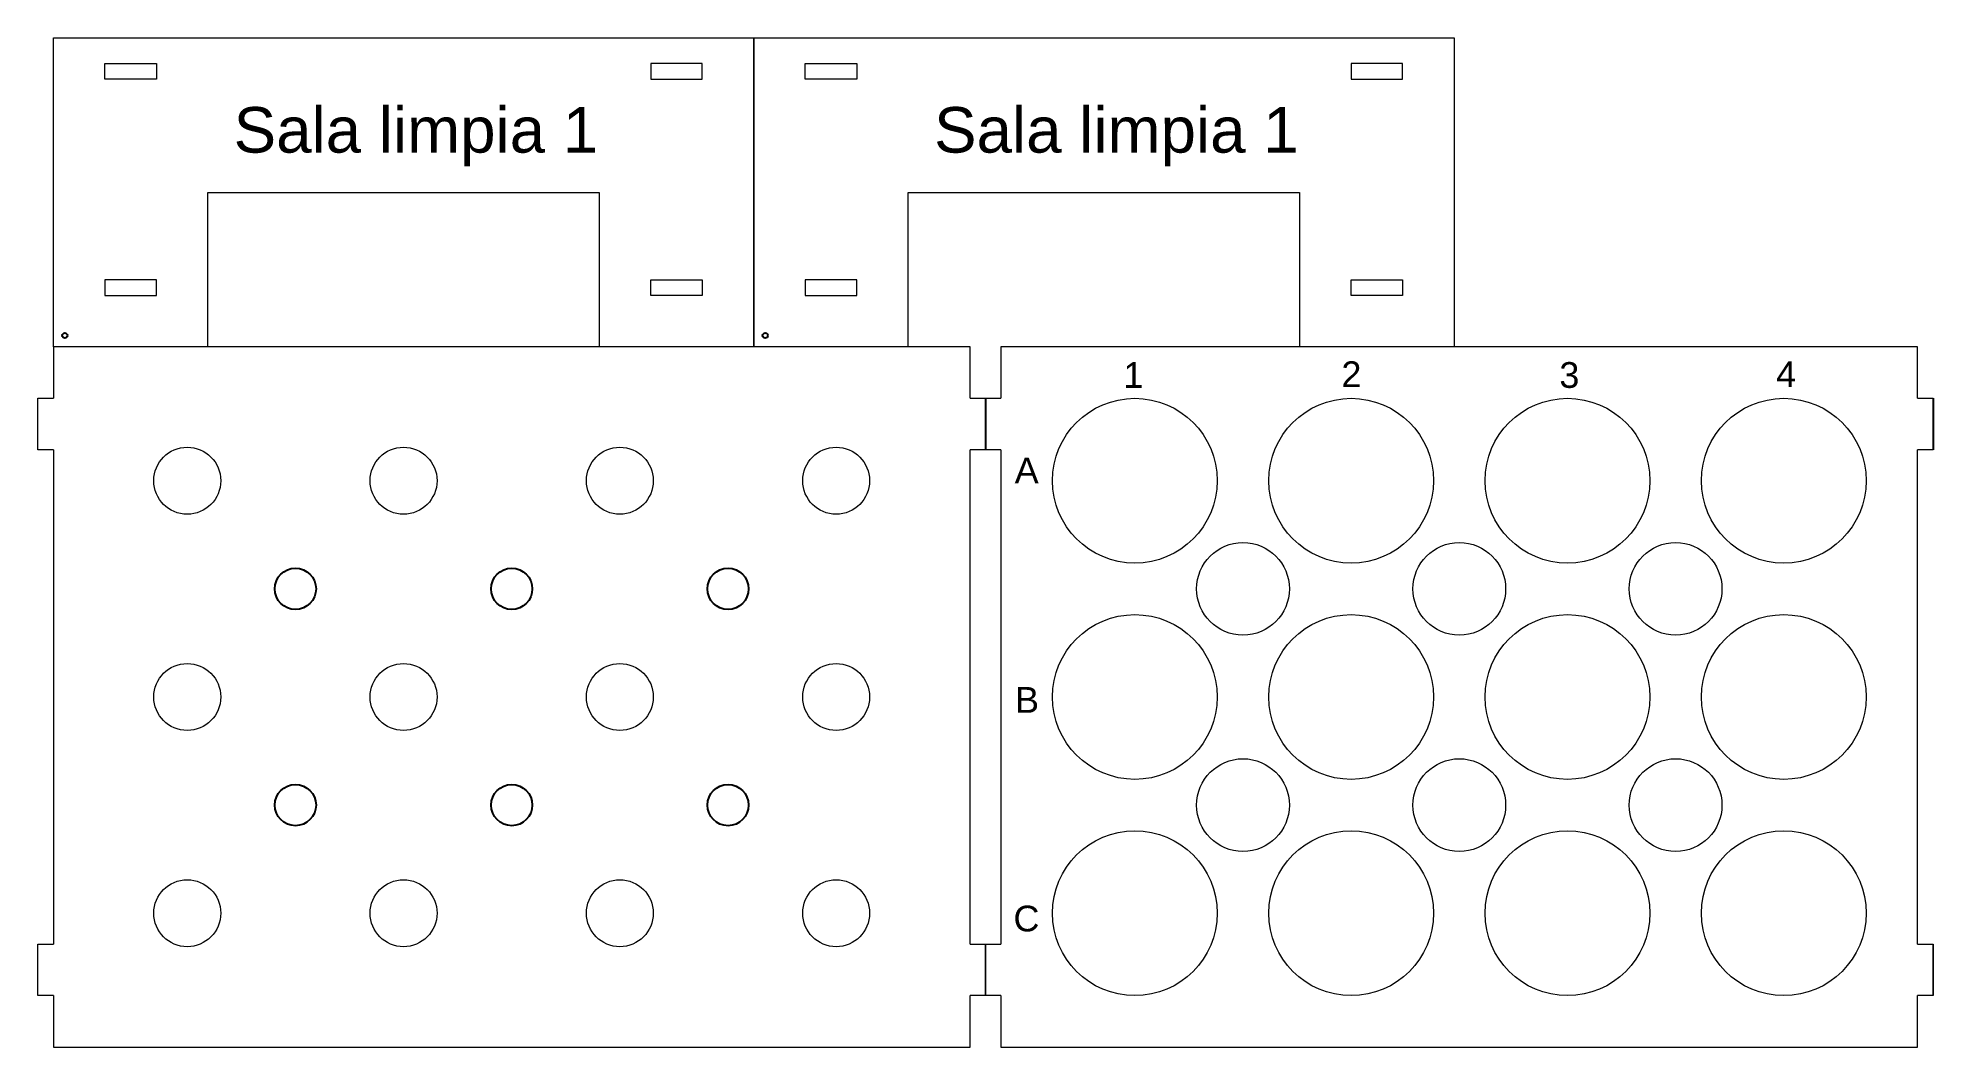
# Model space of a CAD drawing. Header units: millimetres. Extents: x 0 to 368, y 0 to 196.
import ezdxf

# ---------------------------------------------------------------- set-up
doc = ezdxf.new("R2010")
doc.units = ezdxf.units.MM
doc.styles.get("Standard").update_dxf_attribs({"font": 'arial.ttf'})

# ---------------------------------------------------------------- blocks, each defined once
blk = doc.blocks.new('*U5')
at = {"color": 1, "lineweight": 0, "true_color": 0xff0000}
blk.add_circle((0, 0), 6.5, dxfattribs=at)
blk = doc.blocks.new('*U6')
at = {"color": 0, "linetype": 'ByBlock', "lineweight": -2, "transparency": 16777216}
for p in [(0, 0), (42, 0), (84, 0), (126, 0), (0, -42), (42, -42), (84, -42), (126, -42), (0, -84), (42, -84), (84, -84), (126, -84)]:
    blk.add_blockref('*U5', p, dxfattribs=at)
blk = doc.blocks.new('*U7')
at = {"color": 1, "true_color": 0xff0000}
blk.add_circle((0, 0), 4, dxfattribs=at)
blk = doc.blocks.new('*U8')
at = {"color": 0, "linetype": 'ByBlock', "lineweight": -2, "transparency": 16777216}
for p in [(0, 0), (42, 0), (84, 0), (0, -42), (42, -42), (84, -42)]:
    blk.add_blockref('*U7', p, dxfattribs=at)
blk = doc.blocks.new('*U17')
at = {"color": 1, "lineweight": 0, "true_color": 0xff0000}
blk.add_circle((0, 0), 16, dxfattribs=at)
blk = doc.blocks.new('*U19')
at = {"color": 0, "linetype": 'ByBlock', "lineweight": -2, "transparency": 16777216}
for p in [(0, 84), (42, 84), (84, 84), (126, 84), (0, 42), (42, 42), (84, 42), (126, 42), (0, 0), (42, 0), (84, 0), (126, 0)]:
    blk.add_blockref('*U17', p, dxfattribs=at)
blk = doc.blocks.new('*U20')
at = {"color": 1, "lineweight": 0, "true_color": 0xff0000}
blk.add_circle((0, 0), 9, dxfattribs=at)
blk = doc.blocks.new('*U21')
at = {"color": 0, "linetype": 'ByBlock', "lineweight": -2, "transparency": 16777216}
for p in [(0, 42), (42, 42), (84, 42), (0, 0), (42, 0), (84, 0)]:
    blk.add_blockref('*U20', p, dxfattribs=at)

msp = doc.modelspace()

# ---------------------------------------------------------------- linework, layer by layer
at = {"color": 1, "lineweight": 0, "true_color": 0xff0000}
for p, q in [((0, 116), (0, 126)), ((0, 126), (3, 126)), ((181, 126), (184, 126)), ((184, 116), (184, 126)), ((184, 116), (184, 126)), ((184, 126), (187, 126)), ((365, 126), (368, 126)), ((368, 116), (368, 126)), ((3, 116), (0, 116)), ((184, 116), (181, 116)), ((187, 116), (184, 116)), ((368, 116), (365, 116)), ((0, 10), (0, 20)), ((0, 20), (3, 20)), ((181, 20), (184, 20)), ((184, 20), (184, 10)), ((184, 10), (184, 20)), ((184, 10), (184, 20)), ((184, 20), (187, 20)), ((365, 20), (368, 20)), ((368, 20), (368, 10)), ((368, 10), (368, 20)), ((3, 10), (0, 10)), ((184, 10), (181, 10)), ((187, 10), (184, 10)), ((368, 10), (365, 10))]:
    msp.add_line(p, q, dxfattribs=at)
at = {"color": 1, "true_color": 0xff0000}
for p, q in [((184, 126), (184, 116)), ((368, 126), (368, 116))]:
    msp.add_line(p, q, dxfattribs=at)
at = {"color": 1, "lineweight": 0, "true_color": 0xff0000}
for points in [[(33, 136), (3, 136), (3, 196), (139, 196), (139, 136), (109, 136)], [(169, 136), (139, 136), (139, 196), (275, 196), (275, 136), (245, 136)], [(33, 136), (33, 166), (109, 166), (109, 136)], [(169, 136), (169, 166), (245, 166), (245, 136)], [(181, 126), (181, 136), (3, 136), (3, 126)], [(365, 126), (365, 136), (187, 136), (187, 126)], [(3, 116), (3, 20)], [(181, 20), (181, 116)], [(187, 116), (187, 20)], [(365, 20), (365, 116)], [(3, 10), (3, 0), (181, 0), (181, 10)], [(187, 10), (187, 0), (365, 0), (365, 10)]]:
    msp.add_lwpolyline(points, dxfattribs=at)
for points in [[(13, 191), (23, 191), (23, 188), (13, 188)], [(129, 191), (119, 191), (119, 188), (129, 188)], [(149, 191), (159, 191), (159, 188), (149, 188)], [(265, 191), (255, 191), (255, 188), (265, 188)], [(13, 146), (23, 146), (23, 149), (13, 149)], [(129, 146), (119, 146), (119, 149), (129, 149)], [(149, 146), (159, 146), (159, 149), (149, 149)], [(265, 146), (255, 146), (255, 149), (265, 149)]]:
    msp.add_lwpolyline(points, close=True, dxfattribs=at)
at = {"color": 18, "true_color": 0x000000}
for centre in [(5.23, 138.19), (141.23, 138.19)]:
    msp.add_circle(centre, 0.5, dxfattribs=at)

# ---------------------------------------------------------------- block references
for name, p in [('*U19', (213, 26)), ('*U6', (29, 110)), ('*U21', (234, 47)), ('*U8', (50, 89))]:
    msp.add_blockref(name, p)

# ---------------------------------------------------------------- texts
at = {"color": 18, "lineweight": 80, "true_color": 0x000000}
for s, p in [('1', (210.78, 128.03)), ('2', (253.11, 128.18)), ('3', (295.43, 128.03)), ('4', (337.52, 128.18))]:
    msp.add_text(s, height=5, dxfattribs=at).set_placement(p)
at = {"color": 18, "true_color": 0x000000}
for s, p in [('A', (189.67, 109.5)), ('B', (189.74, 64.93)), ('C', (189.43, 22.47))]:
    msp.add_text(s, height=5, dxfattribs=at).set_placement(p)
at = {"char_height": 8.8526, "attachment_point": 1}
for insert in [(38.01, 182.57), (174.01, 182.57)]:
    msp.add_mtext_dynamic_manual_height_columns('{\\C256;\\c0;Sala limpia 1}', width=134.7041, gutter_width=12.5, heights=[44.06], dxfattribs=dict(at, insert=insert))

doc.saveas('drawing.dxf')
